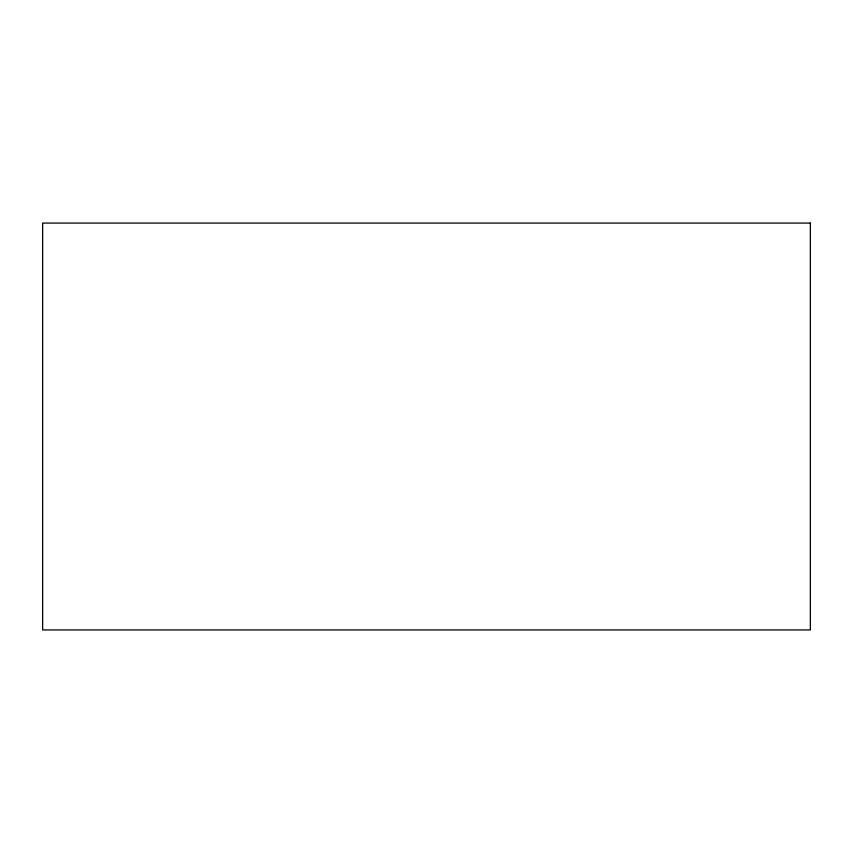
<?xml version="1.0" encoding="UTF-8"?>
<svg xmlns="http://www.w3.org/2000/svg" width="853" height="853" viewBox="0 0 853 853"><rect width="100%" height="100%" fill="white"/><g stroke="black" fill="none" stroke-linecap="round" stroke-linejoin="round"><path stroke-width="1.28" d="M810.35 223.059L42.65 223.059L42.65 629.94L810.35 629.94L810.35 223.059"/></g></svg>
